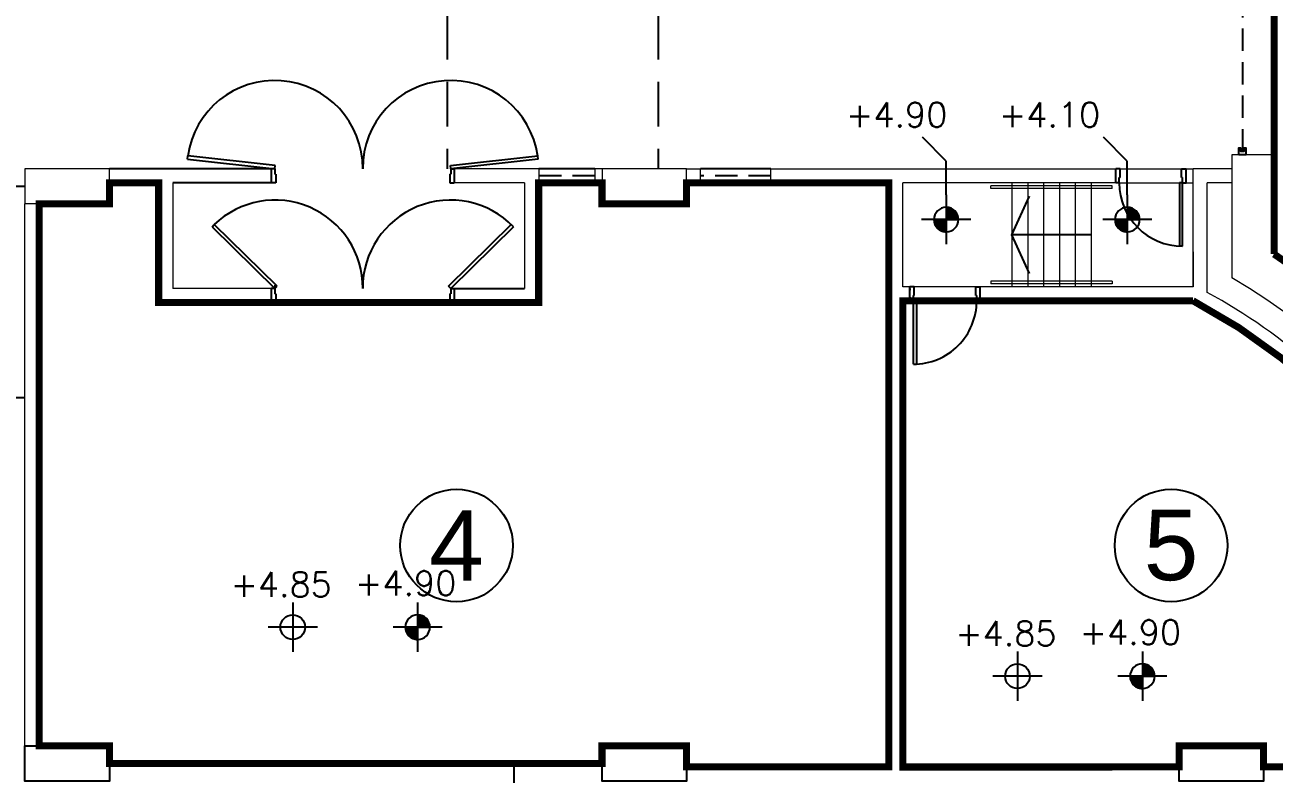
# Model space of a CAD drawing. Header units: millimetres. Extents: x 0 to 570263, y 0 to 232306.
# Drawn here: x 176114 to 193864, y 190949 to 201592 of the extents above; entities that cross this region are included whole.
import ezdxf

# ---------------------------------------------------------------- set-up
doc = ezdxf.new("R2010")
doc.units = ezdxf.units.MM
doc.header["$LTSCALE"] = 100
doc.linetypes.add('Hidden', pattern=[9.524999999999999, 6.35, -3.175])
doc.linetypes.add('HIDDEN2', pattern=[4.762499999999999, 3.175, -1.5875])
for name, color, linetype in [('A-COLS', 3, 'Continuous'), ('DLN030_2', 1, 'Continuous'), ('DLN036__AFF+', 7, 'Continuous'), ('DLN08250', 5, 'Continuous'), ('DLN08254', 3, 'Continuous'), ('DLN220__', 7, 'Continuous'), ('DLN240__', 1, 'Continuous'), ('DLN318__Louvres', 2, 'Continuous'), ('DLN810__', 1, 'Continuous'), ('FITDOOR', 7, 'Continuous'), ('LAYOUT', 1, 'Continuous'), ('LEVEL', 1, 'Continuous')]:
    doc.layers.add(name, color=color, linetype=linetype)
doc.layers.add('A-WALL', color=7, linetype='Continuous', lineweight=9)
doc.layers.add('Revision', color=1, linetype='Continuous', lineweight=9)
doc.styles.add('romans', font='romans.shx')
doc.styles.get("Standard").update_dxf_attribs({"font": 'swiss.ttf'})

# ---------------------------------------------------------------- blocks, each defined once
blk = doc.blocks.new('*X45')
at = {"color": 0}
for p, q in [((45955.88296590155, 42700), (46155.82083605308, 42700)), ((45956.13663634944, 42693.75), (46155.82083605308, 42693.75)), ((45956.58659627086, 42687.5), (46155.82083605308, 42687.5)), ((45957.23417992554, 42681.25), (46155.82083605308, 42681.25)), ((45958.08132891748, 42675), (46155.82083605308, 42675)), ((45959.13062182577, 42668.75), (46155.82083605308, 42668.75)), ((45960.38531455532, 42662.5), (46155.82083605308, 42662.5)), ((45961.84939291411, 42656.25), (46155.82083605308, 42656.25)), ((45963.52763949186, 42650), (46155.82083605308, 42650)), ((45965.42571759076, 42643.75), (46155.82083605308, 42643.75)), ((45967.55027588873, 42637.5), (46155.82083605308, 42637.5)), ((45969.90907871936, 42631.25), (46155.82083605308, 42631.25)), ((45972.51116853599, 42625), (46155.82083605308, 42625)), ((45975.3670694097, 42618.75), (46155.82083605308, 42618.75)), ((45978.48904368043, 42612.5), (46155.82083605308, 42612.5)), ((45981.89141854007, 42606.25), (46155.82083605308, 42606.25)), ((45985.59100621493, 42600), (46155.82083605308, 42600)), ((45989.60765168721, 42593.75), (46155.82083605308, 42593.75)), ((45993.96495773042, 42587.5), (46155.82083605308, 42587.5)), ((45998.69126201334, 42581.25), (46155.82083605308, 42581.25)), ((46003.82098168398, 42575), (46155.82083605308, 42575)), ((46009.39650945896, 42568.75), (46155.82083605308, 42568.75)), ((46015.47096569654, 42562.5), (46155.82083605308, 42562.5)), ((46022.11233295992, 42556.25), (46155.82083605308, 42556.25)), ((46029.4099326874, 42550), (46155.82083605308, 42550)), ((46037.48510949494, 42543.75), (46155.82083605308, 42543.75)), ((46046.51005492607, 42537.5), (46155.82083605308, 42537.5)), ((46056.74397416842, 42531.25), (46155.82083605308, 42531.25)), ((46068.61144864996, 42525), (46155.82083605308, 42525)), ((46082.90578313846, 42518.75), (46155.82083605308, 42518.75)), ((46101.51054575652, 42512.5), (46155.82083605308, 42512.5)), ((46133.36008534408, 42506.25), (46155.82083605308, 42506.25))]:
    blk.add_line(p, q, dxfattribs=at)
blk = doc.blocks.new('*X44')
at = {"color": 0}
for p, q in [((46155.82083605308, 42900), (46200.19499327346, 42900)), ((46155.82083605308, 42893.75), (46221.90936394812, 42893.75)), ((46155.82083605308, 42887.5), (46237.60222886274, 42887.5)), ((46155.82083605308, 42881.25), (46250.32254979523, 42881.25)), ((46155.82083605308, 42875), (46261.15281880532, 42875)), ((46155.82083605308, 42868.75), (46270.62917321041, 42868.75)), ((46155.82083605308, 42862.5), (46279.06432258031, 42862.5)), ((46155.82083605308, 42856.25), (46286.65980066876, 42856.25)), ((46155.82083605308, 42850), (46293.55459136389, 42850)), ((46155.82083605308, 42843.75), (46299.84935768103, 42843.75)), ((46155.82083605308, 42837.5), (46305.6197603913, 42837.5)), ((46155.82083605308, 42831.25), (46310.92433512129, 42831.25)), ((46155.82083605308, 42825), (46315.8094235008, 42825)), ((46155.82083605308, 42818.75), (46320.31240362975, 42818.75)), ((46155.82083605308, 42812.5), (46324.46388658926, 42812.5)), ((46155.82083605308, 42806.25), (46328.28925688629, 42806.25)), ((46155.82083605308, 42800), (46331.80978137356, 42800)), ((46155.82083605308, 42793.75), (46335.04342549239, 42793.75)), ((46155.82083605308, 42787.5), (46338.0054656343, 42787.5)), ((46155.82083605308, 42781.25), (46340.70895613168, 42781.25)), ((46155.82083605308, 42775), (46343.16509039923, 42775)), ((46155.82083605308, 42768.75), (46345.38348355208, 42768.75)), ((46155.82083605308, 42762.5), (46347.37239573649, 42762.5)), ((46155.82083605308, 42756.25), (46349.13890998229, 42756.25)), ((46155.82083605308, 42750), (46350.68907460933, 42750)), ((46155.82083605308, 42743.75), (46352.02801759425, 42743.75)), ((46155.82083605308, 42737.5), (46353.16003838917, 42737.5)), ((46155.82083605308, 42731.25), (46354.08868132608, 42731.25)), ((46155.82083605308, 42725), (46354.81679369925, 42725)), ((46155.82083605308, 42718.75), (46355.34657085896, 42718.75)), ((46155.82083605308, 42712.5), (46355.67959002734, 42712.5)), ((46155.82083605308, 42706.25), (46355.81683408978, 42706.25))]:
    blk.add_line(p, q, dxfattribs=at)
blk = doc.blocks.new('ELFIN')
at = {"layer": 'LEVEL'}
for p, q in [((0, 0.5), (0, 0)), ((0, 0), (-0.5, 0)), ((0, 0), (0, -0.5)), ((0.5, 0), (0, 0))]:
    blk.add_line(p, q, dxfattribs=at)
for start, end in [(90, 180), (180, 270), (0, 90), (270, 0)]:
    blk.add_arc((0, 0), 0.25, start, end, dxfattribs=at)
at = {"layer": 'LEVEL', "xscale": 0.00125, "yscale": 0.00125, "zscale": 0.00125}
for name in ['*X44', '*X45']:
    blk.add_blockref(name, (-57.69477604507119, -53.38123098095821), dxfattribs=at)
at = {"layer": 'LEVEL', "style": 'romans'}
blk.add_attdef('ELFIN', (0.2542374787153676, 0.3469263632723596), '', height=0.5, dxfattribs=at)
blk = doc.blocks.new('ELEX')
at = {"layer": 'LEVEL'}
for p, q in [((0, 0.5), (0, -0.5)), ((0.5, 0), (-0.5, 0))]:
    blk.add_line(p, q, dxfattribs=at)
blk.add_circle((0, 0), 0.25, dxfattribs=at)
at = {"layer": 'LEVEL', "style": 'romans'}
blk.add_attdef('ELEX', (0.2567988680821145, 0.3535533905960619), '', height=0.5, dxfattribs=at)
blk = doc.blocks.new('A$C4FED4B1D')
at = {"layer": 'A-WALL'}
h = blk.add_hatch(dxfattribs=at)
h.set_pattern_fill('EARTH', color=0, scale=150, angle=3.649804172039876)
h.set_pattern_definition([(45.00000000003513, (-1165443160.989755, -63663298.14369638), (-8.258211892098188e-10, 1347.038418160373), [952.5, -952.5]), (45.00000000003513, (-1165443413.559458, -63663045.57399298), (-8.258211892098188e-10, 1347.038418160373), [952.5, -952.5]), (45.00000000003513, (-1165443666.129162, -63662793.00428957), (-8.258211892098188e-10, 1347.038418160373), [952.5, -952.5]), (135.0000000000351, (-1165443666.129162, -63662624.6244873), (-1347.038418160373, -8.258211892098188e-10), [952.5, -952.5]), (135.0000000000351, (-1165443413.559458, -63662372.0547839), (-1347.038418160373, -8.258211892098188e-10), [952.5, -952.5]), (135.0000000000351, (-1165443160.989755, -63662119.48508049), (-1347.038418160373, -8.258211892098188e-10), [952.5, -952.5])])
edge = h.paths.add_edge_path()
edge.add_line((28050.00000524521, -4400.118740811944), (28050.00000322523, 99.8184263647181))
edge.add_line((28050.00000333786, 99.81842623651028), (12071.54884377953, 99.81836547942203))
edge.add_arc((-16454670.96687198, -58500900.311134), 60774341.83296907, 74.26360898843319, 74.27925885798601, ccw=False)
at = {"layer": 'A-COLS', "color": 0, "lineweight": 18}
for p, q in [((63149.99973106384, -11350.39985848963), (63149.99973106384, -13101.7042645365)), ((63750.00000190735, -11350.39985860884), (63150.00000286102, -11350.39985872805)), ((63750.00000190735, -12762.47588612139), (63750.00000286102, -11350.39985872805)), ((47200.00000238419, -11550.39985848963), (46000.00000238419, -11550.39985837042)), ((46000.00000238419, -11550.39985837042), (46000.00000238419, -12050.39985848963)), ((47200.00000238419, -12050.39985837042), (47200.00000238419, -11550.39985837042)), ((55400.00000214577, -11550.39985860884), (54200.00000238419, -11550.39985848963)), ((54200.00000238419, -11550.39985848963), (54200.00000238419, -12050.39985848963)), ((55400.00000214577, -12050.39985837042), (55400.00000214577, -11550.39985860884)), ((47200.00000238419, -12050.39985848963), (46000.00000214577, -12050.39985837042)), ((54200.00000238419, -12050.39985848963), (55400.00000214577, -12050.39985837042))]:
    blk.add_line(p, q, dxfattribs=at)
at = {"layer": 'A-COLS', "color": 0}
blk.add_line((47200.00000500679, -19999.99999822676), (54200.0000038147, -20000.00000168383), dxfattribs=at)
for points in [[(46000.00000500679, -19749.99999763072), (47200.00000524521, -19749.99999810755), (47200.00000476837, -20249.99999822676), (46000.00000476837, -20249.99999774992)], [(54200.0000038147, -19750.00000180304), (55400.00000333786, -19750.00000227988), (55400.00000333786, -20250.0000025183), (54200.00000333786, -20250.00000156462)], [(63600.00000143051, -19750.39985765517), (63600.00000190735, -20250.39985753596), (62400.00000190735, -20250.39985837042), (62400.00000143051, -19750.39985848963)]]:
    blk.add_lwpolyline(points, close=True, dxfattribs=at)
at = {"layer": 'A-COLS', "color": 0, "lineweight": 18}
blk.add_arc((58762.99139213562, -20715.22985698283, -0.07028772469116411), 8787.013947675026, 0.04890501967408434, 60.04891786450727, dxfattribs=at)
at = {"layer": 'A-WALL', "color": 0, "lineweight": 25}
for p, q in [((49500.00016641617, -11550.39985300601, -0.02749015398659993), (49500.00016689301, -11750.39985300601, -0.02749015398659993)), ((52100.00016546249, -11550.39985157549, -0.02749015398659993), (52100.00016498566, -11750.39985157549, -0.02749015398659993)), ((61500.00000190735, -11750.39985586703, -0.07028772469116411), (61500.00000238419, -11550.39985574782, -0.07028772469116411)), ((62500.00000190735, -11750.3998580128, -0.07028772469116411), (62500.00000238419, -11550.399858132, -0.07028772469116411)), ((49500.00008106232, -13250.39985086024), (49500.00008130074, -13450.39985062182)), ((52100.00007987022, -13250.39984942973), (52100.00007963181, -13450.39984931052)), ((58574.73509550095, -13426.79959513247, -0.07028772469116411), (58574.73509550095, -13226.79959525168, -0.07028772469116411)), ((59574.73509526253, -13426.79959656298, -0.07028772469116411), (59574.73509550095, -13226.79959656298, -0.07028772469116411))]:
    blk.add_line(p, q, dxfattribs=at)
at = {"layer": 'A-WALL', "color": 0, "lineweight": 18}
for p, q in [((53299.99999666214, -11550.39985002577), (52100.00016593933, -11550.39983858168)), ((54100.00000214577, -11550.39985837042), (54100.00000023842, -11750.39985860884)), ((54200.00000238419, -11550.39985848963), (54100.0000026226, -11550.39985837042)), ((62500.00000214577, -11550.39985789359), (62500.00000190735, -11750.3998580128)), ((62600.00000095367, -13226.7995981127), (62600.00000166893, -11550.39985848963)), ((63149.99975156784, -11550.39985848963), (62600.00000166893, -11550.39985848963)), ((53099.99999427795, -11750.39985992014), (52100.00016498566, -11750.3998516947)), ((53099.99999427795, -11750.39985860884), (52100.00016498566, -11750.3998516947)), ((54200.00000238419, -11750.39985848963), (54100.00000095367, -11750.39985896647)), ((55600.00000286102, -11750.39985848963), (55400.00000214577, -11750.39985848963)), ((58274.73509454727, -11750.399858132), (56600.00000238419, -11750.39985825121)), ((58274.73509502411, -11750.39985825121), (58274.73509478569, -20050.39985837042)), ((61500.00000238419, -11750.39987005293), (58474.73509502411, -11750.399858132)), ((58474.73509502411, -13226.79959513247), (58474.73509502411, -11750.39985825121)), ((62800.00000095367, -13306.97319318354), (62800.00000095367, -11750.39985848963)), ((63149.99973130226, -11750.39985860884), (62800.00000095367, -11750.39985848963)), ((58574.73509550095, -13226.79959513247), (58574.73509502411, -13426.79959525168)), ((62600.00000095367, -13226.79162301123), (62600.00000047684, -13226.79959823191)), ((58474.73509454727, -20050.39985825121), (58474.73509502411, -13426.79959525168)), ((55400.00000333786, -20050.39986397326), (58274.73509502411, -20050.39986123145)), ((58474.73509478569, -20050.39986123145), (62400.00000190735, -20050.39985848963)), ((58474.73509478569, -20050.39986123145), (62400.00000190735, -20050.39985848963)), ((63600.0000026226, -20050.39985884726), (66971.09027957916, -20050.39985920489)), ((66973.18260622025, -20050.39985860884), (63600.00000572205, -20050.39985837042))]:
    blk.add_line(p, q, dxfattribs=at)
at = {"layer": 'A-WALL', "color": 0}
for p, q in [((53299.99999594688, -11550.39985539019), (53299.99999642372, -13450.39984990656)), ((55400.00000214577, -11550.39985860884), (55600.00000238419, -11550.39985848963)), ((55600.00000238419, -11750.399858132), (55600.00000238419, -11550.39985860884)), ((56600.00000238419, -11550.3998580128), (61500.00000286102, -11550.39985562861)), ((56600.00000238419, -11750.39985789359), (56600.00000214577, -11550.399858132)), ((61500.00000238419, -11550.39985658228), (61500.00000190735, -11750.39985646307)), ((61500.00000238419, -11550.39985658228), (62500.00000214577, -11550.39985789359)), ((62500.00000190735, -11550.3998580128), (62600.00000190735, -11550.39985825121)), ((47900.00017428398, -11750.39984430373), (47900.00017261505, -13450.39984382689)), ((48100.00017404556, -11750.39985240996), (48100.00017356873, -13250.39984346926)), ((53099.99999427795, -11750.39985992014), (53099.99999570847, -13250.39984978735)), ((61500.00000190735, -11750.39985598624), (62500.00000190735, -11750.3998580128)), ((62500.00000143051, -11750.3998580128), (62600.00000143051, -11750.39985837042)), ((46000.00000286102, -19750.39982964098), (46000.00000286102, -12050.39985837042)), ((46200.00000286102, -19750.39982952178), (46200.0000026226, -12050.39985860884)), ((62599.99971199036, -12730.58127118647), (62599.99971222878, -13226.7995981127)), ((49500.00016736984, -13250.3998452574), (48099.99999856949, -13250.39983822405)), ((58574.73509550095, -13226.79959525168), (58474.73509550095, -13226.79959525168)), ((59574.73509502411, -13226.79959739745), (58574.73509550095, -13226.79959513247)), ((62599.99971246719, -13226.79959048331), (59574.73509502411, -13226.79959632456)), ((59574.73509502411, -13226.79959751666), (59574.73509502411, -13426.79959739745)), ((49500.00007915497, -13450.39985157549), (47900.00017261505, -13450.3998452574)), ((58574.73509550095, -13426.79959525168), (58474.73509550095, -13426.79959525168)), ((59574.73509502411, -13426.7995968014), (58574.73509502411, -13426.79959525168)), ((59574.73509502411, -13426.79959787428), (62600.0151591301, -13426.79960002005)), ((62599.99971199036, -13426.7995981127), (62599.99971199036, -13426.7995981127))]:
    blk.add_line(p, q, dxfattribs=at)
at = {"layer": 'A-WALL', "color": 0, "lineweight": 18}
for centre, radius, start, end in [((58772.33003330231, -20706.87181605399, -0.07028772469116411), 8424.999999941454, 35.8061774303535, 61.44111659378201), ((58764.68894720078, -20714.50701130927, -0.07028772469116411), 8235.31459381504, 35.87625825496707, 62.24345389169257)]:
    blk.add_arc(centre, radius, start, end, dxfattribs=at)
at = {"layer": 'DLN030_2', "color": 0}
blk.add_lwpolyline([(52950.00065565109, -25550.39041782916), (52950.00000739098, -25300.38585390151), (52949.99696564674, -22900.40442599356), (52949.99862384796, -22650.38587035239), (52950.00132894516, -21550.47291006148), (52950.00068712234, -21350.4508664757), (52949.99794721603, -20250.39341749251), (52949.99794721603, -20000.39982880652)], dxfattribs=at)
at = {"layer": 'DLN036__AFF+', "color": 0}
for p, q in [((49500.00016641617, -11550.39986206591), (47199.99983501434, -11550.39985968173)), ((47900.00017404556, -11750.39985777438), (47199.99983501434, -11750.39985968173)), ((49500.00016593933, -11750.39986206591), (48100.00017404556, -11750.39985741675)), ((52100.00007963181, -13250.39984978735), (53099.99999761581, -13250.39984966815)), ((52100.00007963181, -13450.39984954894), (53299.99999809265, -13450.39984942973))]:
    blk.add_line(p, q, dxfattribs=at)
at = {"layer": 'DLN220__', "color": 0, "linetype": 'Hidden', "ltscale": 0.5}
blk.add_line((63300.00000214577, -6700.385069862008), (63300.00000214577, -11300.39985860884), dxfattribs=at)
at = {"layer": 'DLN220__', "color": 0}
blk.add_lwpolyline([(63250.00000238419, -11350.39985860884), (63250.00000238419, -11250.39985860884), (63275.00000238419, -11250.39985860884), (63275.00000214577, -11300.39985860884), (63325.00000238419, -11300.39985860884), (63325.00000238419, -11250.39985848963), (63350.00000238419, -11250.39985860884), (63350.00000238419, -11350.39985848963)], close=True, dxfattribs=at)
at = {"layer": 'DLN240__', "color": 0}
blk.add_line((61149.7379860878, -12488.59597851336), (60024.73798704147, -12488.59597934783), dxfattribs=at)
at = {"layer": 'DLN240__', "color": 0, "elevation": -0.03877390231036772}
blk.add_lwpolyline([(60274.746945858, -13038.59190692008), (60024.73798680305, -12488.59597958624), (60274.72902846336, -11938.59189547598)], dxfattribs=at)
at = {"layer": 'DLN318__Louvres', "color": 0}
for p, q in [((54100.00000143051, -11550.39985503256), (53299.99999666214, -11550.39985527098)), ((56600.00000238419, -11550.39988841116), (55600.00000190735, -11550.39986385405)), ((54100.00000023842, -11750.39985908568), (53299.99999523163, -11750.3998593241)), ((56600.00000095367, -11750.39989246428), (55600.00000047684, -11750.39986790717))]:
    blk.add_line(p, q, dxfattribs=at)
at = {"layer": 'DLN318__Louvres', "color": 0, "linetype": 'HIDDEN2'}
for p, q in [((54100.00000143051, -11650.39985860884), (53299.99999666214, -11650.39985884726)), ((56600.00000214577, -11650.39989186823), (55600.00000190735, -11650.39986731112))]:
    blk.add_line(p, q, dxfattribs=at)
at = {"layer": 'DLN810__', "color": 0, "linetype": 'Hidden'}
for p, q in [((52000.00000095367, -5550.39985884726), (51999.99999880791, -11550.39985515177)), ((55000.00000095367, -5550.39985896647), (55000.00000095367, -11550.39985837042)), ((46000.00000286102, -11800.39985848963), (39549.89776849747, -11800.39985848963)), ((46000.00000286102, -14805.09982873499), (39549.91411590576, -14805.0882268101))]:
    blk.add_line(p, q, dxfattribs=at)
at = {"layer": 'FITDOOR', "color": 0}
for p, q in [((48307.77580118179, -11413.52644337714, -0.02749015399572652), (48312.59462404251, -11368.78519882262, -0.02749015399572652)), ((48307.77580118179, -11413.52644349635, -0.02749015399572652), (49550.00016617775, -11550.39985264838, -0.02749015398659993)), ((49554.81898927689, -11505.65860809386, -0.02749015398659993), (48312.59462404251, -11368.78519906104, -0.02749015399572652)), ((49550.00016593933, -11550.39985324442, -0.08654066133694922), (49554.81898880005, -11505.65860880911, -0.08654066133694922)), ((49550.00016617775, -11550.39985264838, -0.02749015398659993), (49554.81898927689, -11505.65860809386, -0.02749015398659993)), ((52045.18117332458, -11505.65860797465, -0.02749015398659993), (53287.40553855896, -11368.78519834578, -0.02749015399572652)), ((52049.99999666214, -11550.3998528868, -0.08654066133694922), (52045.18117380142, -11505.65860857069, -0.08654066133694922)), ((52049.99999642372, -11550.39985240996, -0.02749015398659993), (52045.18117332458, -11505.65860797465, -0.02749015398659993)), ((53292.22436141968, -11413.52644278109, -0.02749015399572652), (52049.99999642372, -11550.39985240996, -0.02749015398659993)), ((53292.22436141968, -11413.52644278109, -0.02749015399572652), (53287.40553855896, -11368.78519822657, -0.02749015399572652)), ((49500.00016617775, -11550.39985276759, -0.02749015398659993), (49500.00016641617, -11587.8998528868, -0.02749015398659993)), ((49550.00016617775, -11550.3998528868, -0.02749015398659993), (49500.00016617775, -11550.39985276759, -0.02749015398659993)), ((49512.00016617775, -11587.8998528868, -0.02749015398659993), (49500.00016641617, -11587.8998528868, -0.02749015398659993)), ((49512.00016689301, -11712.89985276759, -0.02749015398659993), (49500.00016689301, -11712.89985300601, -0.02749015398659993)), ((49500.00016689301, -11712.89985300601, -0.02749015398659993), (49500.00016689301, -11750.39985300601, -0.02749015398659993)), ((49550.00016617775, -11550.3998528868, -0.02749015398659993), (49550.00016641617, -11625.3998528868, -0.02749015398659993)), ((49562.50016617775, -11625.39985264838, -0.02749015398659993), (49550.00016641617, -11625.3998528868, -0.02749015398659993)), ((49562.50016617775, -11625.39985264838, -0.02749015398659993), (49562.50016665459, -11750.3998528868, -0.02749015398659993)), ((52037.50016570091, -11625.39985133708, -0.02749015398659993), (52037.50016498566, -11750.39985145628, -0.02749015398659993)), ((52037.50016570091, -11625.39985133708, -0.02749015398659993), (52050.00016546249, -11625.39985157549, -0.02749015398659993)), ((52050.00016570091, -11550.39985145628, -0.02749015398659993), (52050.00016546249, -11625.39985157549, -0.02749015398659993)), ((52050.00016570091, -11550.39985145628, -0.02749015398659993), (52100.00016570091, -11550.39985145628, -0.02749015398659993)), ((52088.00016570091, -11587.89985145628, -0.02749015398659993), (52100.00016546249, -11587.89985145628, -0.02749015398659993)), ((52088.00016522408, -11712.89985145628, -0.02749015398659993), (52100.00016522408, -11712.8998516947, -0.02749015398659993)), ((52100.00016570091, -11550.39985145628, -0.02749015398659993), (52100.00016546249, -11587.89985145628, -0.02749015398659993)), ((52100.00016522408, -11712.8998516947, -0.02749015398659993), (52100.00016498566, -11750.39985157549, -0.02749015398659993)), ((61500.00000238419, -11587.89985574782, -0.07028772469116411), (61500.00000238419, -11550.39985574782, -0.07028772469116411)), ((61562.50000238419, -11550.39985586703, -0.07028772469116411), (61500.00000238419, -11550.39985574782, -0.07028772469116411)), ((61512.00000214577, -11587.89985562861, -0.07028772469116411), (61500.00000238419, -11587.89985574782, -0.07028772469116411)), ((61512.00000190735, -11712.89985574782, -0.07028772469116411), (61500.00000214577, -11712.89985574782, -0.07028772469116411)), ((61500.00000190735, -11750.39985586703, -0.07028772469116411), (61500.00000214577, -11712.89985574782, -0.07028772469116411)), ((61550.00000190735, -11750.39985586703, -0.07028772469116411), (61550.00000190735, -11675.39985586703, -0.07028772469116411)), ((61562.50000190735, -11675.39985586703, -0.07028772469116411), (61550.00000190735, -11675.39985586703, -0.07028772469116411)), ((61562.50000190735, -11675.39985586703, -0.07028772469116411), (61562.50000238419, -11550.39985586703, -0.07028772469116411)), ((62437.50000238419, -11550.39985789359, -0.07028772469116411), (62500.00000238419, -11550.399858132, -0.07028772469116411)), ((62437.50000190735, -11675.39985789359, -0.07028772469116411), (62437.50000238419, -11550.39985789359, -0.07028772469116411)), ((62437.50000190735, -11675.39985789359, -0.07028772469116411), (62450.00000190735, -11675.3998580128, -0.07028772469116411)), ((62450.00000190735, -11750.399858132, -0.07028772469116411), (62450.00000190735, -11675.3998580128, -0.07028772469116411)), ((62488.00000214577, -11587.8998580128, -0.07028772469116411), (62500.00000214577, -11587.89985825121, -0.07028772469116411)), ((62488.00000190735, -11712.8998580128, -0.07028772469116411), (62500.00000190735, -11712.8998580128, -0.07028772469116411)), ((62500.00000214577, -11587.89985825121, -0.07028772469116411), (62500.00000238419, -11550.399858132, -0.07028772469116411)), ((62500.00000190735, -11750.3998580128, -0.07028772469116411), (62500.00000190735, -11712.8998580128, -0.07028772469116411)), ((49562.50016689301, -11750.39985324442, -0.02749015398659993), (49500.00016689301, -11750.39985312521, -0.02749015398659993)), ((49562.50016665459, -11750.3998528868, -0.02749015398659993), (49500.00016689301, -11750.39985300601, -0.02749015398659993)), ((52037.50016498566, -11750.39985193312, -0.02749015398659993), (52100.00016522408, -11750.39985181391, -0.02749015398659993)), ((52037.50016498566, -11750.39985145628, -0.02749015398659993), (52100.00016498566, -11750.39985157549, -0.02749015398659993)), ((61550.00000190735, -11750.39985586703, -0.07028772469116411), (61500.00000190735, -11750.39985586703, -0.07028772469116411)), ((62405.00000190735, -11750.39985789359, -0.07028772469116411), (62405, -12650.39985789359, -0.07028772469116411)), ((62450.00000190735, -11750.399858132, -0.07028772469116411), (62405.00000190735, -11750.39985789359, -0.07028772469116411)), ((62450, -12650.3998580128, -0.07028772469116411), (62450.00000190735, -11750.399858132, -0.07028772469116411)), ((62450.00000190735, -11750.399858132, -0.07028772469116411), (62500.00000190735, -11750.3998580128, -0.07028772469116411)), ((48658.19496321678, -12374.87758280337), (49550.0000333786, -13250.39995254576)), ((48658.19513225555, -12374.87760068476), (48689.72026920319, -12342.76616837084)), ((49581.44654655457, -13218.21118368208), (48689.64147591591, -12342.68881370127)), ((52018.55344581604, -13218.21118225157), (52910.35851502419, -12342.68881131709)), ((52941.80502796173, -12374.87758029997), (52049.999958992, -13250.39995099604)), ((52941.80485868454, -12374.87759818137), (52910.27972173691, -12342.76616574824)), ((62450, -12650.3998580128, -0.07028772469116411), (62405, -12650.39985789359, -0.07028772469116411)), ((49549.99991178513, -13250.39985074103), (49499.99991178513, -13250.39985074103)), ((49500.00008058548, -13250.39985062182), (49500.00008106232, -13287.89985074103)), ((49550.0000808239, -13250.39985050261), (49500.00008058548, -13250.39985062182)), ((49512.00008058548, -13287.89985062182), (49500.00008106232, -13287.89985074103)), ((49550.00008034706, -13250.39985097945), (49554.8189034462, -13205.65860642493)), ((49550.00008058548, -13250.39985050261), (49554.81890368462, -13205.65860594809)), ((49550.00008106232, -13250.3998516947), (49581.52521800995, -13218.28841938078)), ((49550.0000808239, -13250.39985050261), (49550.00008106232, -13325.39985074103)), ((52049.99991083145, -13250.39985014498), (52018.47477388382, -13218.28841795027)), ((52050.00008010864, -13250.39984931052), (52050.00007987022, -13325.39984942973)), ((52050.00008010864, -13250.39984931052), (52100.00008010864, -13250.39984919131)), ((52088.00008010864, -13287.89984931052), (52100.00008010864, -13287.89984919131)), ((52100.00008010864, -13250.39984919131), (52100.00008010864, -13287.89984919131)), ((58637.23509550095, -13226.79959525168, -0.07028772469116411), (58574.73509550095, -13226.79959525168, -0.07028772469116411)), ((58574.73509573936, -13264.29959513247, -0.07028772469116411), (58574.73509550095, -13226.79959525168, -0.07028772469116411)), ((58586.73509550095, -13264.29959525168, -0.07028772469116411), (58574.73509573936, -13264.29959513247, -0.07028772469116411)), ((58637.23509526253, -13351.79959537089, -0.07028772469116411), (58637.23509550095, -13226.79959525168, -0.07028772469116411)), ((59512.23509550095, -13226.79959656298, -0.07028772469116411), (59574.73509550095, -13226.79959644377, -0.07028772469116411)), ((59512.23509550095, -13351.79959656298, -0.07028772469116411), (59512.23509550095, -13226.79959656298, -0.07028772469116411)), ((59562.73509550095, -13264.29959644377, -0.07028772469116411), (59574.73509550095, -13264.29959656298, -0.07028772469116411)), ((59574.73509550095, -13264.29959656298, -0.07028772469116411), (59574.73509550095, -13226.79959644377, -0.07028772469116411)), ((49512.00008106232, -13412.89985050261), (49500.00008153915, -13412.89985074103)), ((49500.00008153915, -13412.89985074103), (49500.00008130074, -13450.39985062182)), ((49562.50008106232, -13450.39985086024), (49500.00008130074, -13450.39985086024)), ((49562.50008130074, -13450.39985062182), (49500.00008130074, -13450.39985062182)), ((49562.5000808239, -13325.3998503834), (49550.00008106232, -13325.39985074103)), ((49562.5000808239, -13325.3998503834), (49562.50008130074, -13450.39985062182)), ((52037.50008010864, -13325.39984895289), (52037.50007963181, -13450.39984931052)), ((52037.50008010864, -13325.39984895289), (52050.00007987022, -13325.39984942973)), ((52037.50007963181, -13450.39984966815), (52100.00007963181, -13450.39984954894)), ((52037.50007963181, -13450.39984931052), (52100.00007963181, -13450.39984931052)), ((52088.00007963181, -13412.89984919131), (52100.00007963181, -13412.89984942973)), ((52100.00007963181, -13412.89984942973), (52100.00007963181, -13450.39984931052)), ((58574.73509502411, -13426.79959525168, -0.07028772469116411), (58574.73509550095, -13389.29959537089, -0.07028772469116411)), ((58586.73509502411, -13389.29959525168, -0.07028772469116411), (58574.73509550095, -13389.29959537089, -0.07028772469116411)), ((58624.73509502411, -13426.79959525168, -0.07028772469116411), (58574.73509502411, -13426.79959525168, -0.07028772469116411)), ((58624.73509502411, -13426.79959525168, -0.07028772469116411), (58624.73509550095, -13351.79959525168, -0.07028772469116411)), ((58637.23509526253, -13351.79959537089, -0.07028772469116411), (58624.73509550095, -13351.79959525168, -0.07028772469116411)), ((58624.73509502411, -13426.79959525168, -0.07028772469116411), (58669.73509550095, -13426.79959525168, -0.07028772469116411)), ((58624.73509430885, -14326.79959525168, -0.07028772469116411), (58624.73509502411, -13426.79959525168, -0.07028772469116411)), ((58669.73509550095, -13426.79959525168, -0.07028772469116411), (58669.73509430885, -14326.79959525168, -0.07028772469116411)), ((59512.23509550095, -13351.79959656298, -0.07028772469116411), (59524.73509550095, -13351.79959644377, -0.07028772469116411)), ((59524.73509502411, -13426.79959644377, -0.07028772469116411), (59524.73509550095, -13351.79959644377, -0.07028772469116411)), ((59524.73509502411, -13426.79959644377, -0.07028772469116411), (59574.73509526253, -13426.79959656298, -0.07028772469116411)), ((59562.73509526253, -13389.29959656298, -0.07028772469116411), (59574.73509502411, -13389.29959644377, -0.07028772469116411)), ((59574.73509526253, -13426.79959656298, -0.07028772469116411), (59574.73509502411, -13389.29959644377, -0.07028772469116411)), ((58624.73509430885, -14326.79959525168, -0.07028772469116411), (58669.73509430885, -14326.79959525168, -0.07028772469116411))]:
    blk.add_line(p, q, dxfattribs=at)
for centre, radius, start, end in [((49550.40035557747, -11544.91811002791, -0.0274901539624266), 1249.611749253647, 359.7486567915405, 171.9005344951632), ((52049.599807024, -11544.91810978949, -0.0274901539624266), 1249.611749253647, 8.099457897522994, 180.2513444891075), ((62450.00000190735, -11750.399858132, -0.07028772469116411), 899.9999999999987, 180.0000008537737, 270), ((49553.10904216766, -13242.41093160212, -0.01867664920233818), 1246.916545997767, 359.6329068447157, 133.8219041833941), ((52046.39691734314, -13241.95366694033, -0.01867664913573995), 1246.425539309254, 44.07904911104723, 180.3882586437505), ((58624.73509502411, -13426.79959525168, -0.07028772469116411), 899.9999999999985, 270, 8.537736462515938e-07)]:
    blk.add_arc(centre, radius, start, end, dxfattribs=at)
at = {"layer": 'LEVEL', "color": 0}
for p, q in [((59091.73284387589, -11439.90475429595), (58753.30767965317, -11101.47958900034)), ((61665.34118938446, -11439.90475453436), (61326.91602516174, -11101.47958911955)), ((59091.73284339905, -11922.43657816947), (59091.73284363747, -11439.90475417674)), ((61665.34118890762, -11922.43657828867), (61665.34118890762, -11439.90475417674))]:
    blk.add_line(p, q, dxfattribs=at)
at = {"layer": 'Revision', "color": 0}
for p, q in [((59724.73487710953, -11830.39722527564), (59724.73509502411, -11790.39722491801)), ((61449.73522090912, -11830.39566768706), (59724.73487758636, -11830.39149405062)), ((61449.73499488831, -11790.39566780627), (59724.73509526253, -11790.40296663344)), ((60024.74104547501, -11750.39706160128), (60024.73492908478, -13226.79489721358)), ((60249.74104547501, -11750.39799381793), (60249.73492908478, -13226.79582954943)), ((60474.74104475975, -11750.39892591536), (60474.73492836952, -13226.79676152766)), ((60699.74104452133, -11750.39985825121), (60699.7349281311, -13226.79769398272)), ((60924.74104428291, -11750.40080715716), (60924.73492789268, -13226.79864288867)), ((61149.74104428291, -11750.40175618231), (61149.73492789268, -13226.79959191382)), ((61449.73522114754, -11830.39566780627), (61449.73500275612, -11790.39566744864)), ((59724.73487734795, -13146.80032707751), (59724.73509550095, -13186.80032755435)), ((61449.73522114754, -13146.80188407004), (59724.73487782478, -13146.80605818331)), ((61449.73499488831, -13186.80188371241), (59724.73509550095, -13186.79458583891)), ((61449.73522138596, -13146.80188407004), (61449.73500299454, -13186.80188430846))]:
    blk.add_line(p, q, dxfattribs=at)
at = {"layer": 'LEVEL', "color": 0}
ref = blk.add_blockref('ELFIN', (59091.73284316063, -12272.43657828867, -0.07028772469116412), dxfattribs=dict(at, xscale=699.9999999999998, yscale=699.9999999999998, zscale=699.9999999999998))
ref.add_attrib('ELFIN', '+4.90', (57667.27325057983, -10957.3729300648, -0.07028772469116412), dxfattribs={"height": 350, "style": 'romans'})
ref = blk.add_blockref('ELFIN', (61665.34118843079, -12272.43657828867, -0.07028772469116412), dxfattribs=dict(at, xscale=699.9999999999998, yscale=699.9999999999998, zscale=699.9999999999998))
ref.add_attrib('ELFIN', '+4.10', (59839.69295167923, -10957.3729300648, -0.07028772469116412), dxfattribs={"height": 350, "style": 'romans'})
ref = blk.add_blockref('ELEX', (49804.77809047699, -18063.11464144289), dxfattribs=dict(at, xscale=700, yscale=700, zscale=700))
ref.add_attrib('ELEX', '+4.85', (48920.16829967499, -17631.47123648226), dxfattribs={"height": 350, "style": 'romans'})
ref = blk.add_blockref('ELFIN', (51580.11398148537, -18063.1146415621, -0.07028772466583183), dxfattribs=dict(at, xscale=699.9999999999998, yscale=699.9999999999998, zscale=699.9999999999998))
ref.add_attrib('ELFIN', '+4.90', (50689.35021996498, -17613.61290492117, -0.07028772466583183), dxfattribs={"height": 350, "style": 'romans'})
ref = blk.add_blockref('ELEX', (60103.77809071541, -18760.28060366213), dxfattribs=dict(at, xscale=700, yscale=700, zscale=700))
ref.add_attrib('ELEX', '+4.85', (59219.16829967499, -18328.6371987015), dxfattribs={"height": 350, "style": 'romans'})
ref = blk.add_blockref('ELFIN', (61879.11398172379, -18760.28060366213, -0.07028772466583183), dxfattribs=dict(at, xscale=699.9999999999998, yscale=699.9999999999998, zscale=699.9999999999998))
ref.add_attrib('ELFIN', '+4.90', (60988.3502202034, -18310.7788670212, -0.07028772466583183), dxfattribs={"height": 350, "style": 'romans'})

msp = doc.modelspace()

# ---------------------------------------------------------------- linework, layer by layer
at = {"layer": 'DLN08250', "linetype": 'Hidden', "lineweight": 18, "const_width": 100}
msp.add_lwpolyline([(193864.142662704, 206698.7926360819), (193864.1426646113, 198337.1164669249, -0.2579988472666727), (198264.142665565, 190392.7212552283), (198264.142665565, 138334.028570101), (188125.0296618342, 125049.1924945567), (142214.1426469684, 125049.1924946759), (142214.1426474452, 134749.1924945567), (158164.1426641345, 134749.1924955103), (158164.1426636577, 211799.010920212), (181364.1426634192, 211799.0109198544), (181364.1426629424, 206698.7926352475)], format="xyb", close=True, dxfattribs=at)
at = {"layer": 'DLN08250', "color": 0}
for centre in [(182246.7223741412, 194196.0070000291), (192401.2505201697, 194196.0070000291)]:
    msp.add_circle(centre, 799.9999999999998, dxfattribs=at)
at = {"layer": 'DLN08254', "linetype": 'Hidden', "const_width": 100}
msp.add_lwpolyline([(188388.8777577281, 199349.1924946759), (188388.8777577281, 191049.1924916956), (185514.1426653266, 191049.1924888346), (185514.1426653266, 191349.1924953911), (184314.142665565, 191349.1924944374), (184314.1426653266, 191099.1924870465), (177314.1426658034, 191099.1924937222), (177314.1426660419, 191349.1925240014), (176314.1426650882, 191349.1925232861), (176314.1426648498, 199049.1924944374), (177314.1426646113, 199049.1924944374), (177314.1426653266, 199349.1924933646), (178014.142836988, 199349.1924952719), (178014.1428346038, 197648.7926487181), (183414.1426586509, 197648.7926444266), (183414.142658174, 199348.7926345322), (184314.1426650882, 199349.1924944374), (184314.1426648498, 199049.1924944374), (185514.1426648498, 199049.1924945567), (185514.1426648498, 199349.1924944374)], close=True, dxfattribs=at)
msp.add_lwpolyline([(188588.8777579665, 197672.7927576754), (192714.1578215957, 197672.7927530262, -0.2568397543705875), (197087.3252694011, 191049.1924939606), (193714.1426643729, 191049.1924945567), (193714.1426641345, 191349.1924950335), (192514.1426641345, 191349.1924943182), (192514.1426646113, 191049.1924944374), (188588.8777577281, 191049.1924915764)], format="xyb", close=True, dxfattribs=at)

# ---------------------------------------------------------------- block references
at = {"layer": 'LAYOUT'}
msp.add_blockref('A$C4FED4B1D', (130114.1426622272, 211099.19249367), dxfattribs=at)

# ---------------------------------------------------------------- texts
at = {"layer": 'DLN08250', "color": 0, "char_height": 999.9999999999998, "attachment_point": 5}
for s, insert in [('4', (182246.7223741412, 194196.0070000291)), ('5', (192401.2505199313, 194196.0069999099))]:
    msp.add_mtext_dynamic_manual_height_columns(s, width=1021.999999999925, gutter_width=1, heights=[0], dxfattribs=dict(at, insert=insert))

doc.saveas('drawing.dxf')
